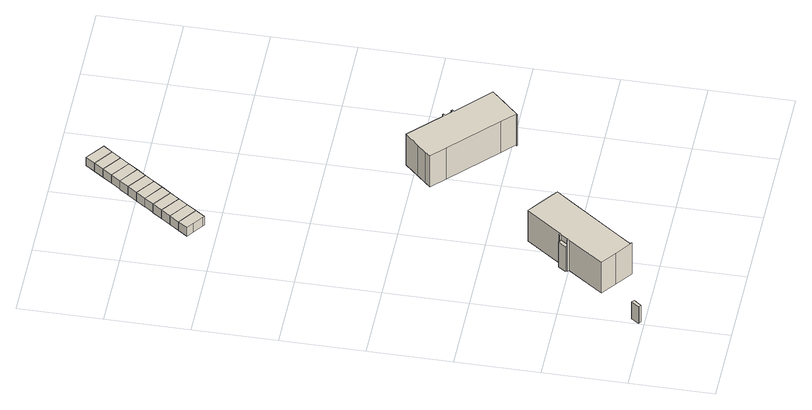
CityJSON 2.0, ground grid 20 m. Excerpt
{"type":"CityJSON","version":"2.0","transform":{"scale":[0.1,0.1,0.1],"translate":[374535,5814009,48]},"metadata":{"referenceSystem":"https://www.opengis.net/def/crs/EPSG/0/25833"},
"CityObjects":{
"building1":{"type":"Building","attributes":{"Gemeindeschluessel":"11000005","BezugspunktDach":"2200","function":"51009_1610","measuredHeight":4.99,"storeysAboveGround":0},"address":[{"country":"Germany","locality":"Berlin"}],"geometry":[{"type":"Solid","lod":"1","boundaries":[[[[0,1,2,3,4,5]],[[6,7,8,9,10,11]],[[6,11,5,4]],[[7,6,4,3]],[[8,7,3,2]],[[9,8,2,1]],[[10,9,1,0]],[[11,10,0,5]]]]}]},
"building2":{"type":"Building","attributes":{"Gemeindeschluessel":"11000005","BezugspunktDach":"2200","function":"51009_1610","measuredHeight":7.45,"storeysAboveGround":0},"address":[{"country":"Germany","locality":"Berlin"}],"geometry":[{"type":"Solid","lod":"1","boundaries":[[[[12,13,14,15,16,17]],[[18,19,20,21,22,23]],[[18,23,17,16]],[[19,18,16,15]],[[20,19,15,14]],[[21,20,14,13]],[[22,21,13,12]],[[23,22,12,17]]]]}]},
"building3":{"type":"Building","attributes":{"Gemeindeschluessel":"11000005","BezugspunktDach":"2200","function":"31001_1010","measuredHeight":10.91,"storeysAboveGround":2},"address":[{"country":"Germany","locality":"Berlin","thoroughfareNumber":"79","thoroughfareName":"Parkviertelallee"}],"geometry":[{"type":"Solid","lod":"1","boundaries":[[[[24,25,26,27,28,29,30,31,32,33,34,35,36,37,38,39,40,41,42]],[[43,44,22,21,20,19,45,46,47,48,49,50,51,52,53,54,55,56,57]],[[43,57,42,41]],[[44,43,41,40]],[[22,44,40,39]],[[21,22,39,38]],[[20,21,38,37]],[[19,20,37,36]],[[45,19,36,35]],[[46,45,35,34]],[[47,46,34,33]],[[48,47,33,32]],[[49,48,32,31]],[[50,49,31,30]],[[51,50,30,29]],[[52,51,29,28]],[[53,52,28,27]],[[54,53,27,26]],[[55,54,26,25]],[[56,55,25,24]],[[57,56,24,42]]]]}]},
"building4":{"type":"Building","attributes":{"Gemeindeschluessel":"11000005","BezugspunktDach":"2200","function":"31001_2463","measuredHeight":2.58,"storeysAboveGround":1},"address":[{"country":"Germany","locality":"Berlin","thoroughfareNumber":"87 (2)","thoroughfareName":"Parkviertelallee"}],"geometry":[{"type":"Solid","lod":"1","boundaries":[[[[58,59,60,61,62,63]],[[64,65,66,67,68,69]],[[64,69,63,62]],[[65,64,62,61]],[[66,65,61,60]],[[67,66,60,59]],[[68,67,59,58]],[[69,68,58,63]]]]}]},
"building5":{"type":"Building","attributes":{"Gemeindeschluessel":"11000005","BezugspunktDach":"2200","function":"31001_2463","measuredHeight":2.6,"storeysAboveGround":1},"address":[{"country":"Germany","locality":"Berlin","thoroughfareNumber":"87 (3)","thoroughfareName":"Parkviertelallee"}],"geometry":[{"type":"Solid","lod":"1","boundaries":[[[[61,70,71,62]],[[72,73,65,64]],[[72,64,62,71]],[[73,72,71,70]],[[65,73,70,61]],[[64,65,61,62]]]]}]},
"building6":{"type":"Building","attributes":{"Gemeindeschluessel":"11000005","BezugspunktDach":"2200","function":"31001_2463","measuredHeight":2.62,"storeysAboveGround":1},"address":[{"country":"Germany","locality":"Berlin","thoroughfareNumber":"87 (4)","thoroughfareName":"Parkviertelallee"}],"geometry":[{"type":"Solid","lod":"1","boundaries":[[[[70,74,75,71]],[[76,77,73,72]],[[76,72,71,75]],[[77,76,75,74]],[[73,77,74,70]],[[72,73,70,71]]]]}]},
"building7":{"type":"Building","attributes":{"Gemeindeschluessel":"11000005","BezugspunktDach":"2200","function":"31001_2463","measuredHeight":2.59,"storeysAboveGround":1},"address":[{"country":"Germany","locality":"Berlin","thoroughfareNumber":"87 (5)","thoroughfareName":"Parkviertelallee"}],"geometry":[{"type":"Solid","lod":"1","boundaries":[[[[74,78,79,75]],[[80,81,77,76]],[[80,76,75,79]],[[81,80,79,78]],[[77,81,78,74]],[[76,77,74,75]]]]}]},
"building8":{"type":"Building","attributes":{"Gemeindeschluessel":"11000005","BezugspunktDach":"2200","function":"31001_2463","measuredHeight":2.54,"storeysAboveGround":1},"address":[{"country":"Germany","locality":"Berlin","thoroughfareNumber":"87 (6)","thoroughfareName":"Parkviertelallee"}],"geometry":[{"type":"Solid","lod":"1","boundaries":[[[[78,82,83,79]],[[84,85,86,87]],[[84,87,79,83]],[[85,84,83,82]],[[86,85,82,78]],[[87,86,78,79]]]]}]},
"building9":{"type":"Building","attributes":{"Gemeindeschluessel":"11000005","BezugspunktDach":"2200","function":"31001_2463","measuredHeight":2.54,"storeysAboveGround":1},"address":[{"country":"Germany","locality":"Berlin","thoroughfareNumber":"87 (7)","thoroughfareName":"Parkviertelallee"}],"geometry":[{"type":"Solid","lod":"1","boundaries":[[[[82,88,89,83]],[[90,91,92,93]],[[90,93,83,89]],[[91,90,89,88]],[[92,91,88,82]],[[93,92,82,83]]]]}]},
"building10":{"type":"Building","attributes":{"Gemeindeschluessel":"11000005","BezugspunktDach":"2200","function":"31001_2463","measuredHeight":2.54,"storeysAboveGround":1},"address":[{"country":"Germany","locality":"Berlin","thoroughfareNumber":"87 (8)","thoroughfareName":"Parkviertelallee"}],"geometry":[{"type":"Solid","lod":"1","boundaries":[[[[88,94,95,89]],[[96,97,91,90]],[[96,90,89,95]],[[97,96,95,94]],[[91,97,94,88]],[[90,91,88,89]]]]}]},
"building11":{"type":"Building","attributes":{"Gemeindeschluessel":"11000005","BezugspunktDach":"2200","function":"31001_2463","measuredHeight":2.56,"storeysAboveGround":1},"address":[{"country":"Germany","locality":"Berlin","thoroughfareNumber":"87 (9)","thoroughfareName":"Parkviertelallee"}],"geometry":[{"type":"Solid","lod":"1","boundaries":[[[[94,98,99,95]],[[100,101,97,96]],[[100,96,95,99]],[[101,100,99,98]],[[97,101,98,94]],[[96,97,94,95]]]]}]},
"building12":{"type":"Building","attributes":{"Gemeindeschluessel":"11000005","BezugspunktDach":"2200","function":"31001_2463","measuredHeight":2.52,"storeysAboveGround":1},"address":[{"country":"Germany","locality":"Berlin","thoroughfareNumber":"87 (10)","thoroughfareName":"Parkviertelallee"}],"geometry":[{"type":"Solid","lod":"1","boundaries":[[[[98,102,103,99]],[[104,105,106,107]],[[104,107,99,103]],[[105,104,103,102]],[[106,105,102,98]],[[107,106,98,99]]]]}]},
"building13":{"type":"Building","attributes":{"Gemeindeschluessel":"11000005","BezugspunktDach":"2200","function":"31001_1010","measuredHeight":10.87,"storeysAboveGround":2},"address":[{"country":"Germany","locality":"Berlin","thoroughfareNumber":"78","thoroughfareName":"Parkviertelallee"}],"geometry":[{"type":"Solid","lod":"1","boundaries":[[[[108,109,110,111,112,113,114,115,116,117,118,119,120,121,122,123,124,125,126]],[[127,128,129,130,131,132,133,134,135,136,137,138,139,140,141,142,143,144,145]],[[127,145,126,125]],[[128,127,125,124]],[[129,128,124,123]],[[130,129,123,122]],[[131,130,122,121]],[[132,131,121,120]],[[133,132,120,119]],[[134,133,119,118]],[[135,134,118,117]],[[136,135,117,116]],[[137,136,116,115]],[[138,137,115,114]],[[139,138,114,113]],[[140,139,113,112]],[[141,140,112,111]],[[142,141,111,110]],[[143,142,110,109]],[[144,143,109,108]],[[145,144,108,126]]]]}]},
"building14":{"type":"Building","attributes":{"Gemeindeschluessel":"11000005","BezugspunktDach":"2200","function":"31001_2463","measuredHeight":2.5,"storeysAboveGround":1},"address":[{"country":"Germany","locality":"Berlin","thoroughfareNumber":"87 (11)","thoroughfareName":"Parkviertelallee"}],"geometry":[{"type":"Solid","lod":"1","boundaries":[[[[102,146,147,103]],[[148,149,105,104]],[[148,104,103,147]],[[149,148,147,146]],[[105,149,146,102]],[[104,105,102,103]]]]}]},
"building15":{"type":"Building","attributes":{"Gemeindeschluessel":"11000005","BezugspunktDach":"2200","function":"31001_2463","measuredHeight":2.56,"storeysAboveGround":1},"address":[{"country":"Germany","locality":"Berlin","thoroughfareNumber":"87 (12)","thoroughfareName":"Parkviertelallee"}],"geometry":[{"type":"Solid","lod":"1","boundaries":[[[[146,150,151,147]],[[152,153,149,148]],[[152,148,147,151]],[[153,152,151,150]],[[149,153,150,146]],[[148,149,146,147]]]]}]},
"building16":{"type":"Building","attributes":{"Gemeindeschluessel":"11000005","BezugspunktDach":"2200","function":"31001_2463","measuredHeight":2.56,"storeysAboveGround":1},"address":[{"country":"Germany","locality":"Berlin","thoroughfareNumber":"87 (1)","thoroughfareName":"Parkviertelallee"}],"geometry":[{"type":"Solid","lod":"1","boundaries":[[[[150,154,155,151]],[[156,157,153,152]],[[156,152,151,155]],[[157,156,155,154]],[[153,157,154,150]],[[152,153,150,151]]]]}]}
},
"vertices":[
[5,13,58],[9,10,58],[23,28,58],[19,31,58],[16,33,58],[2,15,58],[16,33,8],[19,31,8],[23,28,8],[9,10,8],[5,13,8],[2,15,8],
[148,205,83],[152,203,83],[165,221,83],[161,223,83],[158,226,83],[145,208,83],[158,226,8],[161,223,8],[165,221,8],[152,203,8],[148,205,8],[145,208,8],
[124,88,101],[164,59,101],[165,61,101],[162,63,101],[187,97,101],[276,218,101],[304,255,101],[293,263,101],[267,282,101],[231,309,101],[168,223,101],[164,226,101],[161,223,101],[165,221,101],[152,203,101],[148,205,101],[146,203,101],[150,200,101],[88,115,101],[150,200,8],[146,203,8],[164,226,8],[168,223,8],[231,309,8],[267,282,8],[293,263,8],[304,255,8],[276,218,8],[187,97,8],[162,63,8],[165,61,8],[164,59,8],[124,88,8],[88,115,8],
[117,1053,42],[140,1036,42],[144,1033,42],[160,1055,42],[116,1087,42],[100,1065,42],[116,1087,16],[160,1055,16],[144,1033,16],[140,1036,16],[117,1053,16],[100,1065,16],
[176,1078,42],[132,1110,42],[132,1110,16],[176,1078,16],
[192,1100,42],[148,1132,42],[148,1132,16],[192,1100,16],
[208,1122,42],[164,1154,42],[164,1154,16],[208,1122,16],
[224,1144,42],[180,1176,42],[180,1176,17],[224,1144,17],[208,1122,17],[164,1154,17],
[240,1166,42],[196,1198,42],[196,1198,16],[240,1166,16],[224,1144,16],[180,1176,16],
[256,1188,42],[212,1220,42],[212,1220,16],[256,1188,16],
[272,1210,42],[228,1242,42],[228,1242,16],[272,1210,16],
[288,1232,42],[244,1264,42],[244,1264,17],[288,1232,17],[272,1210,17],[228,1242,17],
[399,526,105],[509,421,105],[539,393,105],[536,390,105],[538,389,105],[572,424,105],[604,457,105],[524,532,105],[528,536,105],[525,539,105],[522,535,105],[507,549,105],[511,553,105],[508,555,105],[504,552,105],[429,624,105],[397,591,105],[377,570,105],[366,558,105],[377,570,12],[397,591,12],[429,624,12],[504,552,12],[508,555,12],[511,553,12],[507,549,12],[522,535,12],[525,539,12],[528,536,12],[524,532,12],[604,457,12],[572,424,12],[538,389,12],[536,390,12],[539,393,12],[509,421,12],[399,526,12],[366,558,12],
[304,1254,42],[260,1286,42],[260,1286,17],[304,1254,17],
[320,1276,42],[276,1308,42],[276,1308,17],[320,1276,17],
[336,1298,42],[292,1331,42],[292,1331,17],[336,1298,17]
]}
